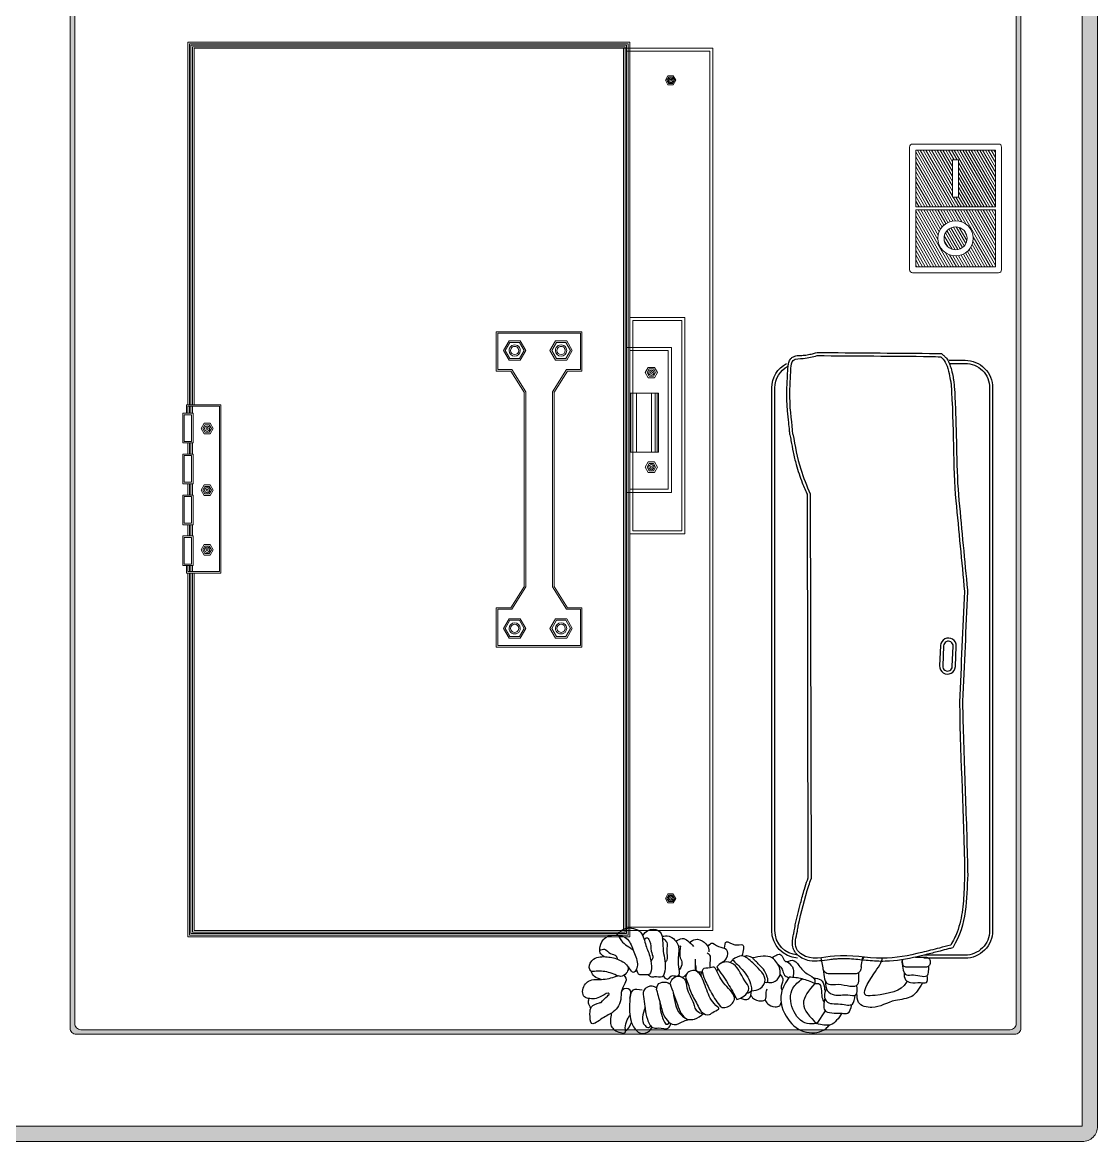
# Model space of a CAD drawing. Header units: millimetres. Extents: x 1729 to 7209, y 940 to 3564.
# Drawn here: x 4318.6 to 4669.2, y 2754.1 to 3119.1 of the extents above; entities that cross this region are included whole.
import ezdxf

# ---------------------------------------------------------------- set-up
doc = ezdxf.new("R2010")
doc.units = ezdxf.units.MM
doc.header["$XCLIPFRAME"] = 2
doc.layers.add('Linhas Externas', color=255, linetype='Continuous')
doc.layers.add('TEXTOS', color=7, linetype='Continuous')
picture_1 = doc.add_image_def('image1.jpg', size_in_pixel=(3840, 2160))

# ---------------------------------------------------------------- blocks, each defined once
blk = doc.blocks.new('telefone_interfone')
for p, q in [((3217.67, 2584.9), (3217.96, 2459.49)), ((3218.67, 2584.9), (3218.96, 2459.32)), ((3222.89, 2430.33), (3222.27, 2433.62)), ((3235.28, 2430.82), (3235.8, 2433.86))]:
    blk.add_line(p, q)
for points in [[(3264.04, 2628.47), (3269.17, 2628.47, -0.414214), (3278.17, 2619.47), (3278.17, 2442.47, -0.414214), (3269.17, 2433.47), (3255.77, 2433.47)], [(3214.54, 2433.49, -0.393874), (3206.17, 2442.47), (3206.17, 2619.47, -0.279459), (3211.01, 2627.45, -0.279459)], [(3214.61, 2434.49, -0.393874), (3207.17, 2442.47), (3207.17, 2619.47, -0.279459), (3211.47, 2626.56, -0.279459)], [(3264.04, 2627.47), (3269.17, 2627.47, -0.414214), (3277.17, 2619.47), (3277.17, 2442.47, -0.414214), (3269.17, 2434.47), (3255.77, 2434.47)], [(3253.06, 2433.84), (3256.35, 2433.84, -0.414214), (3257.83, 2432.36), (3257.83, 2432, -0.414214), (3256.35, 2430.53), (3250.17, 2430.53, -0.414214), (3248.7, 2432), (3248.7, 2432.36, -0.117715), (3248.86, 2433.03, -0.117715)], [(3235.28, 2430.82), (3235.28, 2430.33, -0.414214), (3233.28, 2428.33), (3224.89, 2428.33, -0.414214), (3222.89, 2430.33)]]:
    blk.add_lwpolyline(points, format="xyb")
for points in [[(3261.18, 2535.42), (3260.88, 2528.79, 1), (3266, 2528.56), (3266.3, 2535.19, 1)], [(3262.18, 2535.37), (3261.88, 2528.75, 1), (3265, 2528.61), (3265.3, 2535.23, 1)]]:
    blk.add_lwpolyline(points, format="xyb", close=True)
blk.add_lwpolyline([(3223.58, 2416.32), (3220.82, 2412.15)])
for points, knots in [([(3211.28, 2623), (3211.29, 2623.3), (3211.3, 2623.6), (3211.32, 2624.53), (3211.35, 2625.17), (3211.43, 2626.2), (3211.47, 2626.55), (3211.58, 2627.29), (3211.66, 2627.67), (3211.9, 2628.31), (3212.03, 2628.58), (3212.31, 2628.96), (3212.42, 2629.09), (3212.67, 2629.31), (3212.8, 2629.41), (3213.27, 2629.69), (3213.62, 2629.81), (3214.3, 2629.96), (3214.63, 2630), (3215.29, 2630.05), (3215.61, 2630.06), (3216.24, 2630.08), (3216.55, 2630.1), (3217.15, 2630.16), (3217.44, 2630.2), (3218.3, 2630.34), (3218.85, 2630.47), (3219.82, 2630.73), (3220.23, 2630.84), (3220.93, 2631)], [90.675449, 90.675449, 90.675449, 90.675449, 91.615097, 91.615097, 93.494393, 93.494393, 94.403592, 94.403592, 95.312792, 95.312792, 95.968409, 95.968409, 96.306973, 96.306973, 96.645537, 96.645537, 97.472442, 97.472442, 98.299348, 98.299348, 99.126253, 99.126253, 100.041158, 100.041158, 100.956063, 100.956063, 102.785873, 102.785873, 104.142442, 104.142442, 104.142442, 104.142442]), ([(3212.28, 2622.97), (3212.3, 2623.9), (3212.35, 2625.68), (3212.78, 2629.17), (3217.08, 2628.9), (3219.51, 2629.6), (3220.92, 2630)], [90.675449, 90.675449, 90.675449, 90.675449, 93.575854, 96.233465, 99.562209, 104.142442, 104.142442, 104.142442, 104.142442]), ([(3220.93, 2631), (3233.13, 2630.91), (3245.33, 2630.82), (3257.64, 2630.73), (3257.75, 2630.73), (3261.5, 2630.7)], [104.1424416, 104.1424416, 104.1424416, 104.1424416, 105.1324416, 105.1324416, 105.1415607, 105.1415607, 105.1415607, 105.1415607]), ([(3261.23, 2629.57), (3261.76, 2629.1), (3263.41, 2627.61), (3264.59, 2620.84), (3264.59, 2620.84), (3264.59, 2620.84)], [106.142442, 106.142442, 106.142442, 106.142442, 108.19856, 112.572666, 116.813721, 116.813721, 116.813721, 116.813721]), ([(3261.5, 2630.7), (3262.05, 2630.18), (3262.21, 2630.04), (3262.61, 2629.66), (3262.86, 2629.4), (3263.25, 2628.91), (3263.4, 2628.69), (3263.82, 2628), (3264.04, 2627.5), (3264.42, 2626.44), (3264.59, 2625.89), (3264.95, 2624.47), (3265.12, 2623.61), (3265.29, 2622.65), (3265.34, 2622.41), (3265.41, 2621.99), (3265.44, 2621.82), (3265.51, 2621.4), (3265.54, 2621.24), (3265.58, 2621.02), (3265.58, 2621.02), (3265.58, 2621.02)], [106.142442, 106.142442, 106.142442, 106.142442, 106.730833, 106.730833, 107.584718, 107.584718, 108.147421, 108.147421, 109.214807, 109.214807, 110.282193, 110.282193, 112.018343, 112.018343, 112.739128, 112.739128, 113.459914, 113.459914, 114.901486, 114.901486, 116.813721, 116.813721, 116.813721, 116.813721]), ([(3212.05, 2604.29), (3212.03, 2604.7), (3212, 2605.12), (3211.88, 2606.39), (3211.78, 2607.25), (3211.54, 2609.35), (3211.4, 2610.63), (3211.21, 2612.77), (3211.16, 2613.56), (3211.09, 2615.08), (3211.07, 2615.81), (3211.05, 2618.21), (3211.11, 2620), (3211.21, 2622.06), (3211.25, 2622.59), (3211.28, 2623.05)], [75.184518, 75.184518, 75.184518, 75.184518, 76.463828, 76.463828, 79.022448, 79.022448, 82.434653, 82.434653, 84.312575, 84.312575, 85.877822, 85.877822, 89.322434, 89.322434, 90.675449, 90.675449, 90.675449, 90.675449]), ([(3213.05, 2604.35), (3212.83, 2607.89), (3211.78, 2613.13), (3212.16, 2621.36), (3212.28, 2622.97)], [75.184518, 75.184518, 75.184518, 75.184518, 85.836897, 90.675449, 90.675449, 90.675449, 90.675449]), ([(3265.59, 2620.92), (3265.78, 2618.27), (3265.92, 2615.68), (3266.23, 2608.03), (3266.3, 2603.12), (3266.53, 2592.87), (3266.69, 2587.61), (3267.18, 2582.71)], [116.813721, 116.813721, 116.813721, 116.813721, 116.999973, 116.999973, 117.372478, 117.372478, 117.813721, 117.813721, 117.813721, 117.813721]), ([(3212.07, 2604.17), (3212.18, 2603.55), (3212.29, 2602.92), (3212.64, 2601.04), (3212.88, 2599.78), (3213.43, 2597.16), (3213.75, 2595.8), (3214.39, 2593.44), (3214.7, 2592.43), (3215.37, 2590.45), (3215.74, 2589.48), (3216.64, 2587.16), (3217.19, 2585.84), (3217.74, 2584.52)], [0, 0, 0, 0, 1.902203, 1.902203, 5.706609, 5.706609, 9.847579, 9.847579, 12.932106, 12.932106, 16.016633, 16.016633, 20.295714, 20.295714, 20.295714, 20.295714]), ([(3267.18, 2582.7), (3268.1, 2572.96), (3269.02, 2563.23), (3269.95, 2553.39), (3269.96, 2553.29), (3269.97, 2553.19)], [117.813721, 117.813721, 117.813721, 117.813721, 118.803721, 118.803721, 118.813721, 118.813721, 118.813721, 118.813721]), ([(3269.97, 2553.06), (3269.43, 2541.12), (3268.89, 2529.19), (3268.35, 2517.14), (3268.34, 2517.02), (3268.34, 2516.9)], [118.813721, 118.813721, 118.813721, 118.813721, 119.803721, 119.803721, 119.813721, 119.813721, 119.813721, 119.813721]), ([(3268.34, 2516.97), (3268.39, 2514.29), (3268.45, 2511.74), (3268.65, 2504.36), (3268.8, 2499.83), (3269.26, 2486.6), (3269.59, 2478.28), (3269.91, 2465.98), (3269.97, 2463.44), (3270.03, 2460.77)], [119.813721, 119.813721, 119.813721, 119.813721, 119.938799, 119.938799, 120.188955, 120.188955, 120.689266, 120.689266, 120.813721, 120.813721, 120.813721, 120.813721]), ([(3269.03, 2460.82), (3268.96, 2459.51), (3268.92, 2458.21), (3268.77, 2454.35), (3268.65, 2451.82), (3268, 2446.83), (3267.47, 2444.38), (3266.01, 2440.54), (3265.34, 2439.14), (3264.49, 2437.74)], [120.813721, 120.813721, 120.813721, 120.813721, 120.9721126, 120.9721126, 121.2888956, 121.2888956, 121.6056787, 121.6056787, 121.7899366, 121.7899366, 121.7899366, 121.7899366]), ([(3213.82, 2444.34), (3214.37, 2446.69), (3214.93, 2449.04), (3215.94, 2452.94), (3216.37, 2454.47), (3217.13, 2457), (3217.44, 2457.98), (3217.84, 2459.14), (3217.9, 2459.32), (3217.96, 2459.49)], [0, 0, 0, 0, 7.273829, 7.273829, 12.00819, 12.00819, 15.038195, 15.038195, 15.574619, 15.574619, 15.574619, 15.574619]), ([(3214.79, 2444.11), (3215.82, 2448.47), (3217.02, 2453.55), (3218.71, 2458.61), (3218.96, 2459.32)], [0, 0, 0, 0, 13.505376, 15.743922, 15.743922, 15.743922, 15.743922]), ([(3265.14, 2436.87), (3264.66, 2436.75), (3264.18, 2436.62), (3263.7, 2436.5), (3262.83, 2436.27), (3261.95, 2436.04), (3261.07, 2435.81), (3261.07, 2435.81), (3261.07, 2435.81), (3261.07, 2435.81), (3260.39, 2435.64), (3259.71, 2435.46), (3257.65, 2434.93), (3256.27, 2434.58), (3251.49, 2433.45), (3247.99, 2432.75), (3243.57, 2432.46), (3242.64, 2432.44), (3240.78, 2432.46), (3239.87, 2432.51), (3237.13, 2432.71), (3235.34, 2432.92), (3231.74, 2433.22), (3229.94, 2433.33), (3227.61, 2433.23), (3227.1, 2433.2), (3226.07, 2433.1), (3225.54, 2433.03), (3223.95, 2432.82), (3222.85, 2432.66), (3220.65, 2432.48), (3219.55, 2432.47), (3217.72, 2432.78), (3216.99, 2433), (3215.79, 2433.58), (3215.3, 2433.9), (3214.39, 2434.67), (3213.98, 2435.11), (3213.49, 2435.86), (3213.35, 2436.12), (3213.14, 2436.65), (3213.06, 2436.92), (3212.85, 2437.88), (3212.85, 2438.58), (3212.98, 2439.93), (3213.12, 2440.59), (3213.34, 2441.63), (3213.43, 2442.02), (3213.63, 2443.02), (3213.73, 2443.63), (3213.8, 2444.23)], [-3.210122, -3.210122, -3.210122, -3.210122, -1.723448, -1.723448, -1.723448, 0.998902, 0.998902, 0.998902, 1, 1, 1, 3.121787, 3.121787, 7.365362, 7.365362, 17.679483, 17.679483, 20.423358, 20.423358, 23.167233, 23.167233, 28.654983, 28.654983, 34.142733, 34.142733, 35.664524, 35.664524, 37.186316, 37.186316, 40.229898, 40.229898, 43.273481, 43.273481, 45.320467, 45.320467, 46.803219, 46.803219, 48.28597, 48.28597, 48.978287, 48.978287, 49.670604, 49.670604, 51.472317, 51.472317, 53.27403, 53.27403, 54.403004, 54.403004, 56.250869, 56.250869, 56.250869, 56.250869]), ([(3264.49, 2437.74), (3263.27, 2437.42), (3262.05, 2437.1), (3260.82, 2436.78), (3258.91, 2436.29), (3252.81, 2434.7), (3241.21, 2432.42), (3228.65, 2435.49), (3218, 2432.39), (3213.15, 2437.3), (3214.31, 2440.94), (3214.72, 2443.51), (3214.79, 2444.11)], [-2.805639, -2.805639, -2.805639, -2.805639, 1, 1, 1, 6.938787, 19.965389, 35.599937, 46.117715, 48.797034, 54.476782, 56.250869, 56.250869, 56.250869, 56.250869]), ([(3175.76, 2437.15), (3175.9, 2437.31), (3176.75, 2438.26), (3175.32, 2433.31), (3177.72, 2432.26), (3176.11, 2429.92), (3175.9, 2429.54)], [0, 0, 0, 0, 0.535185, 3.292557, 7.315554, 8.306087, 8.306087, 8.306087, 8.306087]), ([(3250.23, 2426.01), (3250.17, 2425.88), (3248.59, 2422.63), (3243.09, 2421.67), (3234.65, 2420.79), (3238.34, 2426.95), (3242.29, 2432.43), (3242.14, 2433.44)], [2.980267, 2.980267, 2.980267, 2.980267, 3.439643, 14.445948, 17.380638, 24.821099, 29.335611, 29.335611, 29.335611, 29.335611]), ([(3236.16, 2433.83), (3236.12, 2433.77), (3235.96, 2433.57), (3235.8, 2433.32), (3235.69, 2433.23)], [4.5327952, 4.5327952, 4.5327952, 4.5327952, 4.6921366, 5.1212299, 5.1212299, 5.1212299, 5.1212299]), ([(3153.12, 2421.67), (3153.11, 2421.72), (3153.02, 2422.55), (3149.53, 2420.21), (3147.45, 2420.04), (3144.08, 2420.97), (3144.52, 2424.38), (3147.09, 2426.86), (3151.44, 2426.2), (3154.53, 2427.24), (3156.12, 2427.77)], [33.62377, 33.62377, 33.62377, 33.62377, 33.795502, 36.312499, 40.737504, 42.03375, 45.865192, 47.762772, 52.562877, 57.601552, 57.601552, 57.601552, 57.601552]), ([(3222.95, 2429.84), (3223.1, 2427.53), (3223.55, 2424.19), (3228.89, 2425.6), (3234.4, 2422.97), (3234.58, 2427.06), (3234.57, 2428.3), (3234.57, 2428.8)], [0.74757, 0.74757, 0.74757, 0.74757, 6.126143, 9.268952, 15.608758, 17.940888, 19.475153, 19.475153, 19.475153, 19.475153]), ([(3159.9, 2420.48), (3160.21, 2421.57), (3160.79, 2423.64), (3156.78, 2423.67), (3157.35, 2419.5), (3155, 2415.7), (3151.23, 2414.39), (3147.01, 2410.73), (3146.82, 2415.16), (3147.04, 2418.07), (3149.08, 2418.61), (3150.33, 2419.02), (3150.5, 2419.08)], [0, 0, 0, 0, 2.715609, 5.10486, 7.592559, 13.017655, 17.109314, 20.921234, 24.137393, 26.432857, 29.359222, 29.841249, 29.841249, 29.841249, 29.841249]), ([(3255.32, 2425.43), (3254.04, 2423.39), (3252.28, 2420.22), (3244.74, 2419.97), (3240.42, 2416.54), (3233.98, 2418.17), (3233.94, 2420.96), (3233.93, 2422.07)], [4.52028, 4.52028, 4.52028, 4.52028, 8.9567, 13.59648, 21.466619, 26.110678, 29.175088, 29.175088, 29.175088, 29.175088]), ([(3163.85, 2423.01), (3162.7, 2423.23), (3160.08, 2423.73), (3159.73, 2418.1), (3159.67, 2414.92), (3160.29, 2412.98)], [0, 0, 0, 0, 2.979851, 6.787751, 13.106117, 13.106117, 13.106117, 13.106117]), ([(3153.84, 2415.52), (3153.58, 2413.99), (3153.08, 2411.15), (3155.81, 2409.26), (3158.88, 2408.87), (3157.88, 2411.32), (3159.59, 2414.67), (3159.87, 2414.92)], [0, 0, 0, 0, 4.219265, 7.824493, 9.435476, 11.011627, 14.40723, 14.40723, 14.40723, 14.40723]), ([(3160.47, 2412.47), (3160.59, 2412.15), (3161.21, 2410.74), (3162.94, 2408.36), (3166.14, 2409.24), (3166.88, 2410.54), (3167.13, 2410.97)], [13.657997, 13.657997, 13.657997, 13.657997, 14.683549, 18.253813, 21.209067, 22.691844, 22.691844, 22.691844, 22.691844])]:
    blk.add_open_spline(points, degree=3, knots=knots)
for points in [[(3220.92, 2630), (3233.24, 2629.91), (3245.56, 2629.82), (3257.89, 2629.72)], [(3257.89, 2629.72), (3259, 2629.67), (3260.12, 2629.62), (3261.23, 2629.57)], [(3264.59, 2620.84), (3265.62, 2606.73), (3265.07, 2593.83), (3266.19, 2582.61)], [(3266.19, 2582.61), (3267.12, 2572.77), (3268.05, 2562.94), (3268.98, 2553.1)], [(3268.98, 2553.1), (3268.43, 2541.05), (3267.88, 2529), (3267.34, 2516.95)], [(3267.34, 2516.95), (3267.78, 2495.5), (3268.59, 2482.19), (3269.03, 2460.75)], [(3270.03, 2460.77), (3269.61, 2452.65), (3270, 2444.69), (3265.14, 2436.87)], [(3175.94, 2428.81), (3175.95, 2428.81), (3175.95, 2428.81), (3175.96, 2428.81)]]:
    blk.add_open_spline(points, degree=3)
for points in [[(3213.05, 2604.35), (3215.59, 2592.96), (3218.67, 2584.9)], [(3155.46, 2441.01), (3158.56, 2443.19), (3163.34, 2441.93), (3165.12, 2437.62), (3166.55, 2433.49), (3165.78, 2428.06), (3164.43, 2428.06), (3163.12, 2428.06), (3162.05, 2429.87)], [(3164.07, 2440.86), (3165.77, 2442.56), (3169.17, 2442.56), (3170.7, 2436.64), (3171.38, 2430.09), (3170.38, 2427.37), (3167.92, 2427.37), (3166.75, 2427.37), (3165.99, 2428.12)], [(3151.46, 2433.97), (3150.23, 2435.2), (3150.23, 2437.27), (3151.66, 2439.95), (3154.25, 2440.94), (3158.66, 2440.06), (3160.99, 2436.14), (3162.34, 2431.65), (3161.99, 2429.76), (3161.08, 2428.84), (3159.82, 2430.1), (3159.23, 2430.69)], [(3156.15, 2440.97), (3157.53, 2438.66), (3159.53, 2437.16), (3160.97, 2436.2)], [(3164.6, 2439.44), (3165.33, 2440.17), (3166.31, 2439.19), (3166.82, 2435.76), (3167.35, 2433.61), (3166.75, 2432.53)], [(3170.37, 2440.63), (3172.66, 2440.63), (3175.61, 2437.68), (3175.61, 2432.12), (3175.28, 2427.55), (3173.2, 2427.55), (3172.2, 2426.55), (3170.88, 2427.87)], [(3170.47, 2440.1), (3171.9, 2438.68), (3171.9, 2435.99), (3171.9, 2432.8), (3171.35, 2431.92)], [(3174.89, 2439), (3176.95, 2439.88), (3180.59, 2437.3)], [(3179.37, 2438.64), (3181.25, 2439.62), (3185.68, 2436.13), (3185.68, 2435.58)], [(3185.33, 2437.26), (3186.43, 2438.36), (3188.81, 2437.25), (3191.25, 2436.42), (3191.25, 2433.33), (3189.53, 2431.79)], [(3190.71, 2436.74), (3191.38, 2438.82), (3194.06, 2437.85), (3196.63, 2437.85), (3196.4, 2434.22)], [(3150.06, 2436.09), (3151.6, 2436.4), (3153.61, 2435.02), (3155.4, 2434.21), (3155.77, 2433.19)], [(3186.13, 2430.38), (3186.13, 2432.6), (3186.13, 2434.16), (3185.14, 2435.15)], [(3199.87, 2433.55), (3197.39, 2433.95), (3197.38, 2433.94)], [(3204.71, 2425.66), (3206.62, 2425.66), (3208.74, 2427.77), (3207.83, 2431.98), (3206.27, 2433.55), (3199.87, 2433.55)], [(3206.2, 2433.59), (3209.1, 2434.6), (3210.65, 2432.42), (3212.84, 2432.81), (3215.02, 2431.08), (3217.69, 2428.41), (3220.17, 2426.45), (3220.18, 2425.18)], [(3147.24, 2429.21), (3146.66, 2430.44), (3148.07, 2433.14), (3152.48, 2433.9), (3156.55, 2432.87), (3159.35, 2430.06), (3158.72, 2428.59), (3156.86, 2427.56), (3156.12, 2427.77)], [(3181.31, 2429.37), (3181.31, 2431.33), (3181.31, 2433.11)], [(3181.31, 2431.24), (3182.01, 2429.02), (3182.85, 2429.02)], [(3194.79, 2420.05), (3197.04, 2421.07), (3198.65, 2423.62), (3197.4, 2426.12), (3192.83, 2431.98), (3189.88, 2431.98), (3188.22, 2430.61)], [(3192.62, 2432.06), (3193.4, 2432.9)], [(3199.5, 2422.79), (3202.41, 2423.62), (3203.98, 2426.48), (3202.28, 2429.61), (3199.98, 2431.92), (3196.32, 2434.22), (3193.32, 2432.97)], [(3193.32, 2432.97), (3196.55, 2429.75), (3199.46, 2424.29), (3199.46, 2422.72), (3198, 2421.99)], [(3200.56, 2432.86), (3199.87, 2433.55)], [(3203.87, 2425.65), (3204.7, 2425.65), (3204.7, 2427.33), (3201.74, 2431.67), (3200.56, 2432.86)], [(3208.02, 2431.69), (3209.8, 2429.29), (3210.8, 2427.54), (3211.61, 2427.03), (3211.43, 2426.99)], [(3211.18, 2432.39), (3213.17, 2429.93), (3213.17, 2427.78), (3213.12, 2427.19)], [(3248.7, 2432.36), (3250.04, 2428.05), (3252.35, 2428.05), (3257.03, 2428.05), (3257.31, 2429.74), (3257.31, 2430.88)], [(3147.24, 2429.21), (3151.75, 2429.21), (3156.12, 2427.77)], [(3150.55, 2426.57), (3148.34, 2427.49), (3147.24, 2429.21)], [(3157.18, 2422.72), (3158.37, 2425.32), (3158.37, 2427.56), (3158.07, 2427.97), (3158.27, 2427.94)], [(3172.99, 2425.11), (3173.8, 2426.79), (3176.26, 2427.54), (3177.67, 2426.67), (3178.46, 2423.84), (3180.62, 2418.78), (3182.36, 2415.86), (3183.53, 2415.69), (3183.53, 2415.84)], [(3175.78, 2427.91), (3176.93, 2427.3), (3178.29, 2428.15)], [(3178.03, 2427.28), (3178.52, 2428.54), (3181.69, 2429.23), (3182.81, 2428.11), (3185.2, 2422.39), (3188.53, 2417.55), (3188.9, 2417.18), (3187.4, 2416.09), (3185.82, 2415.09), (3183.41, 2415.79), (3182.12, 2417.84), (3179.87, 2422.15), (3178.29, 2426.69), (3178.03, 2427.28)], [(3182.85, 2429.02), (3183.48, 2429.08)], [(3183.51, 2428.9), (3183.13, 2428.56), (3183.33, 2427.22)], [(3187.9, 2429.89), (3190.98, 2424.8), (3193.95, 2420.03), (3192.95, 2418.4), (3189.67, 2417.6), (3189.12, 2418.14), (3186.18, 2422.68), (3184.04, 2427.2), (3183.63, 2429.83), (3186.06, 2430.37), (3187.64, 2430.37), (3187.9, 2429.89)], [(3188.22, 2430.61), (3191.79, 2425.26), (3194.79, 2420.05)], [(3188.68, 2429.94), (3188.33, 2429.59), (3188.25, 2429.17)], [(3211.79, 2427.3), (3209.3, 2422.22), (3211.45, 2413.54), (3217.49, 2409.33), (3223.86, 2410.6), (3224.93, 2411.68)], [(3208.84, 2428.14), (3209.8, 2426.32), (3209.18, 2423.74), (3209.53, 2423.04)], [(3220.18, 2425.18), (3216.08, 2426.72), (3211.79, 2427.3)], [(3249.28, 2428.78), (3249.75, 2426.47), (3251.38, 2425.51), (3254.64, 2425.51), (3256.56, 2425.51), (3256.8, 2427.79)], [(3168.69, 2423.67), (3167.14, 2424.39), (3164.45, 2422.97), (3164.45, 2420.22), (3165.6, 2413.56), (3167.68, 2410.72), (3169.25, 2410.72), (3172.45, 2410.72), (3173.28, 2412.15)], [(3168.6, 2423.15), (3169.34, 2425.18), (3171.72, 2425.62), (3172.99, 2425.11)], [(3172.99, 2425.11), (3175.39, 2418.35), (3178.62, 2413.61), (3180.96, 2413.61), (3183.93, 2415.43)], [(3178.39, 2426.44), (3178.23, 2425.16)], [(3220.82, 2412.15), (3217.72, 2412.15), (3213.04, 2416.83), (3213.04, 2423.68), (3216.08, 2426.72)], [(3220.18, 2425.18), (3216.47, 2418.7), (3220.82, 2412.15)], [(3219.78, 2427.09), (3222.12, 2426.37), (3223.3, 2424.06), (3223.72, 2422.88), (3223.82, 2422.86)], [(3220.18, 2425.18), (3221.38, 2425.18), (3222.52, 2420.76), (3223.19, 2419.02)], [(3223.68, 2425.95), (3224.32, 2422.83), (3226.52, 2421.52), (3230.95, 2421.52), (3233.56, 2421.52), (3233.88, 2424.62)], [(3147.18, 2417.29), (3146.39, 2418.84), (3146.65, 2420.32)], [(3150.5, 2419.08), (3152.55, 2421.13), (3153.12, 2421.67)], [(3168.6, 2423.15), (3169.94, 2418.08), (3172, 2413.24), (3174.31, 2411.8), (3177.5, 2412.95), (3179.19, 2413.48)], [(3173.98, 2422.32), (3174.78, 2418.4), (3176.15, 2415.4), (3178.04, 2413.89)], [(3193.89, 2421.03), (3194.19, 2420.72), (3194.37, 2420.82)], [(3196.01, 2420.49), (3197.28, 2420.01), (3198.67, 2420.29), (3199.5, 2422.79)], [(3199.34, 2421.44), (3199.92, 2420.56), (3202.82, 2419.59), (3204.05, 2419.95), (3204.3, 2422.04), (3204.66, 2423.52)], [(3223.43, 2420.46), (3223.43, 2416.51), (3229.07, 2415.51), (3230.85, 2415.51), (3232.24, 2418.37)], [(3223.98, 2423.45), (3223.32, 2421.11), (3223.89, 2419.54), (3228.56, 2418.51), (3232.45, 2418.51), (3233.31, 2421.41)], [(3164.83, 2417.35), (3164.83, 2411.49), (3166.09, 2410.86), (3166.69, 2411.37)], [(3169.69, 2419.04), (3170.37, 2414.49), (3172.17, 2411.97), (3172.73, 2412.53)], [(3203.96, 2419.87), (3204.74, 2418.65), (3207.29, 2417.64), (3208.74, 2417.99), (3209.21, 2419.01)], [(3158.48, 2409.84), (3159.74, 2411.1), (3160.29, 2412.98), (3160.28, 2412.97)], [(3229.02, 2415.51), (3225.28, 2411.77), (3220.82, 2412.15)]]:
    blk.add_spline(points, degree=3)

msp = doc.modelspace()

# ---------------------------------------------------------------- hatches: boundary and pattern name
at = {"layer": 'Linhas Externas', "lineweight": 15}
h = msp.add_hatch(color=256, dxfattribs=at)
h.dxf.hatch_style = 1
h.paths.add_polyline_path([(3564.17, 3564.081, 0.4142136), (3559.17, 3559.081), (3559.17, 2759.081, 0.4142136), (3564.17, 2754.081), (4664.17, 2754.081, 0.4142136), (4669.17, 2759.081), (4669.17, 3559.081, 0.4142136), (4664.17, 3564.081)])
h.paths.add_polyline_path([(4664.17, 3559.081), (4664.17, 2759.081), (3564.17, 2759.081), (3564.17, 3559.081)], flags=16)
h.paths.add_polyline_path([(4644.17, 3539.081), (4644.17, 3478.851), (4558.273, 3478.851), (4558.273, 3539.081)], flags=0)
h.paths.add_polyline_path([(4644.17, 3457.081), (4644.17, 3336.081, -0.4142136), (4642.17, 3334.081), (4190.17, 3334.081, -0.4142136), (4188.17, 3336.081), (4188.17, 3457.081, -0.4142136), (4190.17, 3459.081), (4235.17, 3459.081), (4235.17, 3457.581), (4190.17, 3457.581, 0.4142136), (4189.67, 3457.081), (4189.67, 3336.081, 0.4142136), (4190.17, 3335.581), (4642.17, 3335.581, 0.4142136), (4642.67, 3336.081), (4642.67, 3457.081, 0.4142136), (4642.17, 3457.581), (4597.17, 3457.581), (4597.17, 3459.081), (4642.17, 3459.081, -0.4142136)], flags=0)
h.paths.add_polyline_path([(4603.67, 3389.049, -1), (4528.67, 3389.049, -1)], flags=0)
h.paths.add_polyline_path([(4446.17, 3381.549, -1), (4386.17, 3381.549, -1)], flags=0)
h.paths.add_polyline_path([(4554.17, 3311.081), (4554.17, 3171.081, -0.4142136), (4552.17, 3169.081), (4426.17, 3169.081, -0.4142136), (4424.17, 3171.081), (4424.17, 3311.081, -0.4142136), (4426.17, 3313.081), (4448.17, 3313.081), (4448.17, 3311.581), (4426.17, 3311.581, 0.4142136), (4425.67, 3311.081), (4425.67, 3171.081, 0.4142136), (4426.17, 3170.581), (4552.17, 3170.581, 0.4142136), (4552.67, 3171.081), (4552.67, 3311.081, 0.4142136), (4552.17, 3311.581), (4530.17, 3311.581), (4530.17, 3313.081), (4552.17, 3313.081, -0.4142136)], flags=0)
h.paths.add_polyline_path([(4306.17, 3391.549, -1), (4226.17, 3391.549, -1)], flags=0)
h.paths.add_polyline_path([(4644.17, 3157.081), (4644.17, 2791.081, -0.4142136), (4642.17, 2789.081), (4336.17, 2789.081, -0.4142136), (4334.17, 2791.081), (4334.17, 3157.081, -0.4142136), (4336.17, 3159.081), (4388.17, 3159.081), (4388.17, 3157.581), (4337.67, 3157.581, 0.4142136), (4335.67, 3155.581), (4335.67, 2792.581, 0.4142136), (4337.67, 2790.581), (4640.67, 2790.581, 0.4142136), (4642.67, 2792.581), (4642.67, 3155.581, 0.4142136), (4640.67, 3157.581), (4590.17, 3157.581), (4590.17, 3159.081), (4642.17, 3159.081, -0.4142136)], flags=0)
h.paths.add_polyline_path([(4279.17, 3322.081), (4279.17, 3126.081, -0.4142136), (4277.17, 3124.081), (4011.17, 3124.081, -0.4142136), (4009.17, 3126.081), (4009.17, 3322.081, -0.4142136), (4011.17, 3324.081), (4059.431, 3324.081), (4059.431, 3322.581), (4011.17, 3322.581, 0.4142136), (4010.67, 3322.081), (4010.67, 3126.081, 0.4142136), (4011.17, 3125.581), (4277.17, 3125.581, 0.4142136), (4277.67, 3126.081), (4277.67, 3322.081, 0.4142136), (4277.17, 3322.581), (4228.909, 3322.581), (4228.909, 3324.081), (4277.17, 3324.081, -0.4142136)], flags=0)
h.paths.add_polyline_path([(4105.441, 3425.204), (4105.441, 3337.268, -0.4142136), (4103.441, 3335.268), (3596.17, 3335.268, -0.4142136), (3594.17, 3337.268), (3594.17, 3425.204, -0.4142136), (3596.17, 3427.204), (3778.805, 3427.204), (3778.805, 3425.704), (3596.17, 3425.704, 0.4142136), (3595.67, 3425.204), (3595.67, 3337.268, 0.4142136), (3596.17, 3336.768), (4103.441, 3336.768, 0.4142136), (4103.941, 3337.268), (4103.941, 3425.204, 0.4142136), (4103.441, 3425.704), (3920.805, 3425.704), (3920.805, 3427.204), (4103.441, 3427.204, -0.4142136)], flags=0)
h.paths.add_polyline_path([(4309.17, 3112.081), (4309.17, 2791.081, -0.4142136), (4307.17, 2789.081), (3981.17, 2789.081, -0.4142136), (3979.17, 2791.081), (3979.17, 3112.081, -0.4142136), (3981.17, 3114.081), (4063.17, 3114.081), (4063.17, 3112.581), (3981.17, 3112.581, 0.4142136), (3980.67, 3112.081), (3980.67, 2791.081, 0.4142136), (3981.17, 2790.581), (4307.17, 2790.581, 0.4142136), (4307.67, 2791.081), (4307.67, 3112.081, 0.4142136), (4307.17, 3112.581), (4225.17, 3112.581), (4225.17, 3114.081), (4307.17, 3114.081, -0.4142136)], flags=0)
h.paths.add_polyline_path([(4076.641, 3411.081), (4076.641, 3368.081, -0.4142136), (4073.141, 3364.581), (3627.141, 3364.581, -0.4142136), (3623.641, 3368.081), (3623.641, 3411.081, -0.4142136), (3627.141, 3414.581), (4073.141, 3414.581, -0.4142136)], flags=0)
h.paths.add_polyline_path([(4075.141, 3411.081), (4075.141, 3368.081, -0.4142136), (4073.141, 3366.081), (3627.141, 3366.081, -0.4142136), (3625.141, 3368.081), (3625.141, 3411.081, -0.4142136), (3627.141, 3413.081), (4073.141, 3413.081, -0.4142136)], flags=0)
h.paths.add_polyline_path([(3954.17, 3322.081), (3954.17, 2791.081, -0.4142136), (3952.17, 2789.081), (3596.17, 2789.081, -0.4142136), (3594.17, 2791.081), (3594.17, 3322.081, -0.4142136), (3596.17, 3324.081), (3673.17, 3324.081), (3673.17, 3322.581), (3596.17, 3322.581, 0.4142136), (3595.67, 3322.081), (3595.67, 2791.081, 0.4142136), (3596.17, 2790.581), (3952.17, 2790.581, 0.4142136), (3952.67, 2791.081), (3952.67, 3322.081, 0.4142136), (3952.17, 3322.581), (3875.17, 3322.581), (3875.17, 3324.081), (3952.17, 3324.081, -0.4142136)], flags=0)
h.paths.add_polyline_path([(3654.895, 3539.081), (3654.895, 3453.184), (3594.17, 3453.184), (3594.17, 3539.081)], flags=0)
h.paths.add_polyline_path([(4222.542, 3431.186), (4609.444, 3431.186), (4609.444, 3460.879), (4222.542, 3460.879)], flags=8)
h.paths.add_polyline_path([(4383.424, 3133.726), (4593.913, 3133.726), (4593.913, 3161.059), (4383.424, 3161.059)], flags=8)
h.paths.add_polyline_path([(4061.998, 3088.328), (4226.82, 3088.328), (4226.82, 3118.021), (4061.998, 3118.021)], flags=8)
h.paths.add_polyline_path([(3667.127, 3294.768), (3884.015, 3294.768), (3884.015, 3324.461), (3667.127, 3324.461)], flags=8)
h.paths.add_polyline_path([(4054.972, 3295.394), (4234.652, 3295.394), (4234.652, 3325.087), (4054.972, 3325.087)], flags=8)
h.paths.add_polyline_path([(4439.008, 3286.244), (4536.184, 3286.244), (4536.184, 3315.937), (4439.008, 3315.937)], flags=8)
h.paths.add_polyline_path([(3785.101, 3411.215), (3914.405, 3411.215), (3914.405, 3440.908), (3785.101, 3440.908)], flags=8)
h.paths.add_polyline_path([(3751.719, 3472.735), (4440.966, 3472.735), (4440.966, 3534.712), (3751.719, 3534.712)], flags=8)
h = msp.add_hatch(color=256, dxfattribs=at)
h.dxf.hatch_style = 1
h.paths.add_polyline_path([(4597.17, 3459.081), (4597.17, 3457.581), (4642.17, 3457.581, -0.4142136), (4642.67, 3457.081), (4642.67, 3336.081, -0.4142136), (4642.17, 3335.581), (4190.17, 3335.581, -0.4142136), (4189.67, 3336.081), (4189.67, 3457.081, -0.4142136), (4190.17, 3457.581), (4235.17, 3457.581), (4235.17, 3459.081), (4190.17, 3459.081, 0.4142136), (4188.17, 3457.081), (4188.17, 3336.081, 0.4142136), (4190.17, 3334.081), (4642.17, 3334.081, 0.4142136), (4644.17, 3336.081), (4644.17, 3457.081, 0.4142136), (4642.17, 3459.081)])
h.paths.add_polyline_path([(4337.67, 3157.581), (4388.17, 3157.581), (4388.17, 3159.081), (4336.17, 3159.081, 0.4142136), (4334.17, 3157.081), (4334.17, 2791.081, 0.4142136), (4336.17, 2789.081), (4642.17, 2789.081, 0.4142136), (4644.17, 2791.081), (4644.17, 3157.081, 0.4142136), (4642.17, 3159.081), (4590.17, 3159.081), (4590.17, 3157.581), (4640.67, 3157.581, -0.4142136), (4642.67, 3155.581), (4642.67, 2792.581, -0.4142136), (4640.67, 2790.581), (4337.67, 2790.581, -0.4142136), (4335.67, 2792.581), (4335.67, 3155.581, -0.4142136)])
h.paths.add_polyline_path([(4307.17, 3112.581, -0.4142136), (4307.67, 3112.081), (4307.67, 2791.081, -0.4142136), (4307.17, 2790.581), (3981.17, 2790.581, -0.4142136), (3980.67, 2791.081), (3980.67, 3112.081, -0.4142136), (3981.17, 3112.581), (4063.17, 3112.581), (4063.17, 3114.081), (3981.17, 3114.081, 0.4142136), (3979.17, 3112.081), (3979.17, 2791.081, 0.4142136), (3981.17, 2789.081), (4307.17, 2789.081, 0.4142136), (4309.17, 2791.081), (4309.17, 3112.081, 0.4142136), (4307.17, 3114.081), (4225.17, 3114.081), (4225.17, 3112.581)])
h.paths.add_polyline_path([(3954.17, 3322.081, 0.4142136), (3952.17, 3324.081), (3875.17, 3324.081), (3875.17, 3322.581), (3952.17, 3322.581, -0.4142136), (3952.67, 3322.081), (3952.67, 2791.081, -0.4142136), (3952.17, 2790.581), (3596.17, 2790.581, -0.4142136), (3595.67, 2791.081), (3595.67, 3322.081, -0.4142136), (3596.17, 3322.581), (3673.17, 3322.581), (3673.17, 3324.081), (3596.17, 3324.081, 0.4142136), (3594.17, 3322.081), (3594.17, 2791.081, 0.4142136), (3596.17, 2789.081), (3952.17, 2789.081, 0.4142136), (3954.17, 2791.081)])
h.paths.add_polyline_path([(4103.441, 3425.704, -0.4142136), (4103.941, 3425.204), (4103.941, 3337.268, -0.4142136), (4103.441, 3336.768), (3596.17, 3336.768, -0.4142136), (3595.67, 3337.268), (3595.67, 3425.204, -0.4142136), (3596.17, 3425.704), (3778.805, 3425.704), (3778.805, 3427.204), (3596.17, 3427.204, 0.4142136), (3594.17, 3425.204), (3594.17, 3337.268, 0.4142136), (3596.17, 3335.268), (4103.441, 3335.268, 0.4142136), (4105.441, 3337.268), (4105.441, 3425.204, 0.4142136), (4103.441, 3427.204), (3920.805, 3427.204), (3920.805, 3425.704)])
h.paths.add_polyline_path([(3627.141, 3414.581, 0.4142136), (3623.641, 3411.081), (3623.641, 3368.081, 0.4142136), (3627.141, 3364.581), (4073.141, 3364.581, 0.4142136), (4076.641, 3368.081), (4076.641, 3411.081, 0.4142136), (4073.141, 3414.581)], flags=17)
h.paths.add_polyline_path([(3627.141, 3413.081, 0.4142136), (3625.141, 3411.081), (3625.141, 3368.081, 0.4142136), (3627.141, 3366.081), (4073.141, 3366.081, 0.4142136), (4075.141, 3368.081), (4075.141, 3411.081, 0.4142136), (4073.141, 3413.081)], flags=16)

# ---------------------------------------------------------------- linework, layer by layer
at = {"lineweight": 0}
for p, q in [((4607.858, 3038.41), (4607.858, 3078.41)), ((4608.858, 3079.41), (4636.858, 3079.41)), ((4609.858, 3058.91), (4609.858, 3077.41)), ((4609.858, 3077.41), (4635.858, 3077.41)), ((4635.858, 3077.41), (4635.858, 3058.91)), ((4637.858, 3078.41), (4637.858, 3038.41)), ((4621.858, 3062.108), (4621.858, 3074.211)), ((4621.858, 3074.211), (4623.858, 3074.211)), ((4623.858, 3074.211), (4623.858, 3062.108)), ((4635.858, 3058.91), (4609.858, 3058.91)), ((4623.858, 3062.108), (4621.858, 3062.108)), ((4635.858, 3057.91), (4609.858, 3057.91)), ((4609.858, 3057.91), (4609.858, 3039.41)), ((4635.858, 3039.41), (4635.858, 3057.91)), ((4636.858, 3037.41), (4608.858, 3037.41)), ((4609.858, 3039.41), (4635.858, 3039.41))]:
    msp.add_line(p, q, dxfattribs=at)
at = {"color": 114, "linetype": 'Continuous', "lineweight": 0}
for p, q in [((4621.127, 3058.91), (4610.446, 3077.41)), ((4622.05, 3058.91), (4611.369, 3077.41)), ((4622.974, 3058.91), (4612.293, 3077.41)), ((4621.858, 3062.443), (4613.217, 3077.41)), ((4621.858, 3064.043), (4614.141, 3077.41)), ((4621.858, 3065.643), (4615.065, 3077.41)), ((4621.858, 3067.243), (4615.988, 3077.41)), ((4621.858, 3068.843), (4616.912, 3077.41)), ((4621.858, 3070.443), (4617.836, 3077.41)), ((4621.858, 3072.043), (4618.76, 3077.41)), ((4621.858, 3073.643), (4619.683, 3077.41)), ((4622.454, 3074.211), (4620.607, 3077.41)), ((4623.378, 3074.211), (4621.531, 3077.41)), ((4633.136, 3058.91), (4622.455, 3077.41)), ((4634.059, 3058.91), (4623.378, 3077.41)), ((4634.983, 3058.91), (4624.302, 3077.41)), ((4635.858, 3058.995), (4625.226, 3077.41)), ((4635.858, 3060.595), (4626.15, 3077.41)), ((4635.858, 3062.195), (4627.073, 3077.41)), ((4635.858, 3063.795), (4627.997, 3077.41)), ((4635.858, 3065.395), (4628.921, 3077.41)), ((4635.858, 3066.995), (4629.845, 3077.41)), ((4635.858, 3068.595), (4630.768, 3077.41)), ((4635.858, 3070.195), (4631.692, 3077.41)), ((4635.858, 3071.795), (4632.616, 3077.41)), ((4635.858, 3073.395), (4633.54, 3077.41)), ((4635.858, 3074.995), (4634.463, 3077.41)), ((4635.858, 3076.595), (4635.387, 3077.41)), ((4620.203, 3058.91), (4609.858, 3076.828)), ((4619.279, 3058.91), (4609.858, 3075.228)), ((4618.355, 3058.91), (4609.858, 3073.628)), ((4632.212, 3058.91), (4623.858, 3073.379)), ((4617.432, 3058.91), (4609.858, 3072.028)), ((4616.508, 3058.91), (4609.858, 3070.428)), ((4631.288, 3058.91), (4623.858, 3071.779)), ((4630.364, 3058.91), (4623.858, 3070.179)), ((4615.584, 3058.91), (4609.858, 3068.828)), ((4614.66, 3058.91), (4609.858, 3067.228)), ((4629.441, 3058.91), (4623.858, 3068.579)), ((4628.517, 3058.91), (4623.858, 3066.979)), ((4613.737, 3058.91), (4609.858, 3065.628)), ((4612.813, 3058.91), (4609.858, 3064.028)), ((4611.889, 3058.91), (4609.858, 3062.428)), ((4627.593, 3058.91), (4623.858, 3065.379)), ((4626.669, 3058.91), (4623.858, 3063.779)), ((4610.965, 3058.91), (4609.858, 3060.828)), ((4610.042, 3058.91), (4609.858, 3059.228)), ((4623.898, 3058.91), (4622.051, 3062.108)), ((4624.822, 3058.91), (4622.975, 3062.108)), ((4625.745, 3058.91), (4623.858, 3062.179))]:
    msp.add_line(p, q, dxfattribs=at)
at = {"color": 242, "linetype": 'Continuous', "lineweight": 0}
for p, q in [((4620.376, 3039.41), (4609.858, 3057.628)), ((4619.452, 3039.41), (4609.858, 3056.028)), ((4621.3, 3039.41), (4610.619, 3057.91)), ((4617.123, 3048.245), (4611.543, 3057.91)), ((4617.203, 3049.705), (4612.466, 3057.91)), ((4617.51, 3050.773), (4613.39, 3057.91)), ((4617.937, 3051.634), (4614.314, 3057.91)), ((4618.448, 3052.349), (4615.238, 3057.91)), ((4619.026, 3052.947), (4616.161, 3057.91)), ((4619.665, 3053.442), (4617.085, 3057.91)), ((4620.359, 3053.838), (4618.009, 3057.91)), ((4621.11, 3054.138), (4618.933, 3057.91)), ((4621.922, 3054.333), (4619.857, 3057.91)), ((4622.801, 3054.409), (4620.78, 3057.91)), ((4623.766, 3054.337), (4621.704, 3057.91)), ((4624.855, 3054.051), (4622.628, 3057.91)), ((4626.184, 3053.35), (4623.552, 3057.91)), ((4635.156, 3039.41), (4624.475, 3057.91)), ((4635.858, 3039.795), (4625.399, 3057.91)), ((4635.858, 3041.395), (4626.323, 3057.91)), ((4635.858, 3042.995), (4627.247, 3057.91)), ((4635.858, 3044.595), (4628.17, 3057.91)), ((4635.858, 3046.195), (4629.094, 3057.91)), ((4635.858, 3047.795), (4630.018, 3057.91)), ((4635.858, 3049.395), (4630.942, 3057.91)), ((4635.858, 3050.995), (4631.865, 3057.91)), ((4635.858, 3052.595), (4632.789, 3057.91)), ((4635.858, 3054.195), (4633.713, 3057.91)), ((4635.858, 3055.795), (4634.637, 3057.91)), ((4635.858, 3057.395), (4635.56, 3057.91)), ((4618.529, 3039.41), (4609.858, 3054.428)), ((4617.605, 3039.41), (4609.858, 3052.828)), ((4624.399, 3045.241), (4620.668, 3051.704)), ((4625.089, 3045.646), (4621.364, 3052.099)), ((4625.691, 3046.203), (4622.147, 3052.342)), ((4626.19, 3046.94), (4623.034, 3052.405)), ((4626.538, 3047.938), (4624.072, 3052.207)), ((4616.681, 3039.41), (4609.858, 3051.228)), ((4615.757, 3039.41), (4609.858, 3049.628)), ((4614.834, 3039.41), (4609.858, 3048.028)), ((4621.717, 3045.087), (4619.194, 3049.458)), ((4620.33, 3045.889), (4619.195, 3047.856)), ((4622.742, 3044.911), (4619.554, 3050.434)), ((4623.622, 3044.988), (4620.06, 3051.157)), ((4626.476, 3049.644), (4625.52, 3051.301)), ((4634.233, 3039.41), (4628.583, 3049.195)), ((4613.91, 3039.41), (4609.858, 3046.428)), ((4612.986, 3039.41), (4609.858, 3044.828)), ((4629.614, 3039.41), (4626.728, 3044.407)), ((4630.537, 3039.41), (4627.303, 3045.012)), ((4631.461, 3039.41), (4627.809, 3045.736)), ((4632.385, 3039.41), (4628.229, 3046.608)), ((4633.309, 3039.41), (4628.526, 3047.694)), ((4612.062, 3039.41), (4609.858, 3043.228)), ((4611.139, 3039.41), (4609.858, 3041.628)), ((4622.224, 3039.41), (4619.631, 3043.9)), ((4623.147, 3039.41), (4620.936, 3043.24)), ((4624.071, 3039.41), (4622.015, 3042.972)), ((4624.995, 3039.41), (4622.974, 3042.911)), ((4625.919, 3039.41), (4623.848, 3042.996)), ((4626.842, 3039.41), (4624.655, 3043.198)), ((4627.766, 3039.41), (4625.403, 3043.503)), ((4628.69, 3039.41), (4626.094, 3043.907)), ((4610.215, 3039.41), (4609.858, 3040.028))]:
    msp.add_line(p, q, dxfattribs=at)
at = {"lineweight": 0}
for radius in [5.75, 3.75]:
    msp.add_circle((4622.858, 3048.66), radius, dxfattribs=at)
for centre, start, end in [((4608.858, 3078.41), 90, 180), ((4636.858, 3078.41), 0, 90), ((4608.858, 3038.41), 180, 270), ((4636.858, 3038.41), 270, 0)]:
    msp.add_arc(centre, 1, start, end, dxfattribs=at)
at = {"layer": 'Linhas Externas', "lineweight": 15}
for p, q in [((4477.875, 3005.364), (4482.305, 2998.301)), ((4478.152, 3005.864), (4482.728, 2998.566)), ((4496.034, 3005.864), (4491.458, 2998.566)), ((4496.311, 3005.364), (4491.882, 2998.301)), ((4482.228, 2998.566), (4482.228, 2934.98)), ((4482.728, 2998.566), (4482.728, 2934.98)), ((4491.458, 2998.566), (4491.458, 2934.98)), ((4491.958, 2998.566), (4491.958, 2935.124)), ((4517.017, 2978.952), (4517.017, 2998.207)), ((4517.659, 2998.207), (4517.659, 2978.952)), ((4518.842, 2998.207), (4518.842, 2978.952)), ((4523.763, 2998.207), (4523.763, 2978.952)), ((4524.945, 2998.207), (4524.945, 2978.952)), ((4525.587, 2978.952), (4525.587, 2998.207)), ((4477.875, 2928.183), (4482.305, 2935.246)), ((4478.152, 2927.683), (4482.728, 2934.98)), ((4496.034, 2927.683), (4491.458, 2934.98)), ((4496.311, 2928.183), (4491.958, 2935.124))]:
    msp.add_line(p, q, dxfattribs=at)
for points in [[(4590.17, 3159.081), (4642.17, 3159.081, -0.4142136), (4644.17, 3157.081), (4644.17, 2791.081, -0.4142136), (4642.17, 2789.081), (4336.17, 2789.081, -0.4142136), (4334.17, 2791.081), (4334.17, 3157.081, -0.4142136), (4336.17, 3159.081), (4388.17, 3159.081), (4388.17, 3157.581), (4337.67, 3157.581, 0.4142136), (4335.67, 3155.581), (4335.67, 2792.581, 0.4142136), (4337.67, 2790.581), (4640.67, 2790.581, 0.4142136), (4642.67, 2792.581), (4642.67, 3155.581, 0.4142136), (4640.67, 3157.581), (4590.17, 3157.581)], [(4529.232, 3100.201, 0.9999998), (4530.691, 3100.201, 1.0000002)], [(4529.667, 3100.201, 1), (4530.256, 3100.201, 1.0000005)], [(4477.276, 3012.083, 0.9999998), (4480.955, 3012.083, 1.0000002)], [(4477.776, 3012.083, 1), (4480.455, 3012.083, 1.0000004)], [(4492.414, 3012.083, 0.9999998), (4496.093, 3012.083, 1.0000002)], [(4492.914, 3012.083, 1), (4495.593, 3012.083, 1.0000004)], [(4522.837, 3004.874, 0.9999998), (4524.516, 3004.874, 1.0000002)], [(4523.337, 3004.874, 1), (4524.016, 3004.874, 1.0000005)], [(4377.995, 2986.614, 0.9999998), (4379.674, 2986.614, 1.0000002)], [(4378.495, 2986.614, 1), (4379.174, 2986.614, 1.0000005)], [(4522.837, 2974.027, -0.9999998), (4524.516, 2974.027, -1.0000002)], [(4523.337, 2974.027, -1), (4524.016, 2974.027, -1.0000005)], [(4377.995, 2966.53, 0.9999998), (4379.674, 2966.53, 1.0000002)], [(4378.495, 2966.53, 1), (4379.174, 2966.53, 1.0000005)], [(4377.995, 2947.067, 0.9999998), (4379.674, 2947.067, 1.0000002)], [(4378.495, 2947.067, 1), (4379.174, 2947.067, 1.0000005)], [(4477.276, 2921.463, -0.9999998), (4480.955, 2921.463, -1.0000002)], [(4477.776, 2921.463, -1), (4480.455, 2921.463, -1.0000004)], [(4492.414, 2921.463, -0.9999998), (4496.093, 2921.463, -1.0000002)], [(4492.914, 2921.463, -1), (4495.593, 2921.463, -1.0000004)], [(4529.232, 2833.401, -0.9999998), (4530.691, 2833.401, -1.0000002)], [(4529.667, 2833.401, -1), (4530.256, 2833.401, -1.0000005)]]:
    msp.add_lwpolyline(points, format="xyb", close=True, dxfattribs=at)
for points in [[(4372.575, 2994.378), (4372.575, 3112.64), (4516.621, 3112.64), (4516.621, 2820.907), (4372.575, 2820.907), (4372.575, 2939.491)], [(4373.075, 2994.378), (4373.075, 3112.14), (4516.121, 3112.14), (4516.121, 2821.407), (4373.075, 2821.407), (4373.075, 2939.491)], [(4373.575, 2994.378), (4373.575, 3111.64), (4515.621, 3111.64), (4515.621, 2821.907), (4373.575, 2821.907), (4373.575, 2939.491)], [(4374.075, 2994.378), (4374.075, 3111.14), (4515.121, 3111.14), (4515.121, 2822.407), (4374.075, 2822.407), (4374.075, 2939.491)], [(4374.575, 2994.378), (4374.575, 3110.64), (4514.621, 3110.64), (4514.621, 2822.907), (4374.575, 2822.907), (4374.575, 2939.491)], [(4477.875, 3005.364), (4473.134, 3005.364), (4473.134, 3018.187), (4501.052, 3018.187), (4501.052, 3005.364), (4496.311, 3005.364)], [(4478.152, 3005.864), (4473.634, 3005.864), (4473.634, 3017.687), (4500.552, 3017.687), (4500.552, 3005.864), (4496.034, 3005.864)], [(4372.075, 2991.632), (4372.075, 2994.378), (4383.355, 2994.378), (4383.355, 2939.491), (4372.075, 2939.491), (4372.075, 2941.915)], [(4372.575, 2991.632), (4372.575, 2993.878), (4382.855, 2993.878), (4382.855, 2939.991), (4372.575, 2939.991), (4372.575, 2941.915)], [(4372.575, 2991.632), (4372.575, 2993.878)], [(4373.075, 2991.632), (4373.075, 2993.878)], [(4373.575, 2991.632), (4373.575, 2993.878)], [(4374.075, 2991.632), (4374.075, 2993.878)], [(4372.575, 2978.29), (4372.575, 2981.941)], [(4372.575, 2978.29), (4372.575, 2981.941)], [(4373.075, 2978.29), (4373.075, 2981.941)], [(4373.575, 2978.29), (4373.575, 2981.941)], [(4374.075, 2978.29), (4374.075, 2981.941)], [(4372.575, 2964.948), (4372.575, 2968.599)], [(4372.575, 2964.948), (4372.575, 2968.599)], [(4373.075, 2964.948), (4373.075, 2968.599)], [(4373.575, 2964.948), (4373.575, 2968.599)], [(4374.075, 2964.948), (4374.075, 2968.599)], [(4372.575, 2951.606), (4372.575, 2955.257)], [(4372.575, 2951.606), (4372.575, 2955.257)], [(4373.075, 2951.606), (4373.075, 2955.257)], [(4373.575, 2951.606), (4373.575, 2955.257)], [(4374.075, 2951.606), (4374.075, 2955.257)], [(4372.575, 2939.991), (4372.575, 2941.915)], [(4373.075, 2939.991), (4373.075, 2941.915)], [(4373.575, 2939.991), (4373.575, 2941.915)], [(4374.075, 2939.991), (4374.075, 2941.915)], [(4477.875, 2928.183), (4473.134, 2928.183), (4473.134, 2915.36), (4501.052, 2915.36), (4501.052, 2928.183), (4496.311, 2928.183)], [(4478.152, 2927.683), (4473.634, 2927.683), (4473.634, 2915.86), (4500.552, 2915.86), (4500.552, 2927.683), (4496.034, 2927.683)]]:
    msp.add_lwpolyline(points, dxfattribs=at)
for points in [[(4514.621, 3110.64), (4543.764, 3110.64), (4543.764, 2822.962), (4514.621, 2822.962)], [(4515.621, 3109.64), (4542.764, 3109.64), (4542.764, 2823.962), (4515.621, 2823.962)], [(4530.82, 3098.713), (4529.103, 3098.713), (4528.244, 3100.201), (4529.103, 3101.689), (4530.82, 3101.689), (4531.679, 3100.201)], [(4530.569, 3099.148), (4530.569, 3099.148), (4529.354, 3099.148), (4529.354, 3099.148), (4528.746, 3100.201), (4528.746, 3100.201), (4529.354, 3101.254), (4529.354, 3101.254), (4530.569, 3101.254), (4530.569, 3101.254), (4531.177, 3100.201), (4531.177, 3100.201)], [(4516.621, 3022.823), (4534.604, 3022.823), (4534.604, 2952.295), (4516.621, 2952.295)], [(4517.621, 3021.823), (4533.604, 3021.823), (4533.604, 2953.295), (4517.621, 2953.295)], [(4480.937, 3008.928), (4477.294, 3008.928), (4475.472, 3012.083), (4477.294, 3015.238), (4480.937, 3015.238), (4482.758, 3012.083)], [(4496.075, 3008.928), (4492.432, 3008.928), (4490.61, 3012.083), (4492.432, 3015.238), (4496.075, 3015.238), (4497.896, 3012.083)], [(4480.648, 3009.428), (4480.648, 3009.428), (4477.582, 3009.428), (4477.582, 3009.428), (4476.05, 3012.083), (4476.05, 3012.083), (4477.582, 3014.738), (4477.582, 3014.738), (4480.648, 3014.738), (4480.648, 3014.738), (4482.181, 3012.083), (4482.181, 3012.083)], [(4495.786, 3009.428), (4495.786, 3009.428), (4492.721, 3009.428), (4492.721, 3009.428), (4491.188, 3012.083), (4491.188, 3012.083), (4492.721, 3014.738), (4492.721, 3014.738), (4495.786, 3014.738), (4495.786, 3014.738), (4497.319, 3012.083), (4497.319, 3012.083)], [(4515.621, 3013.101), (4530.193, 3013.101), (4530.193, 2965.801), (4515.621, 2965.801)], [(4516.621, 3012.101), (4529.193, 3012.101), (4529.193, 2966.801), (4516.621, 2966.801)], [(4524.665, 3003.163), (4522.689, 3003.163), (4521.701, 3004.874), (4522.689, 3006.586), (4524.665, 3006.586), (4525.653, 3004.874)], [(4524.376, 3003.663), (4524.376, 3003.663), (4522.977, 3003.663), (4522.977, 3003.663), (4522.278, 3004.874), (4522.278, 3004.874), (4522.977, 3006.086), (4522.977, 3006.086), (4524.376, 3006.086), (4524.376, 3006.086), (4525.075, 3004.874), (4525.075, 3004.874)], [(4516.621, 2998.207), (4525.983, 2998.207), (4525.983, 2978.952), (4516.621, 2978.952)], [(4370.903, 2991.632), (4374.246, 2991.632), (4374.246, 2981.941), (4370.903, 2981.941)], [(4371.403, 2991.132), (4373.746, 2991.132), (4373.746, 2982.441), (4371.403, 2982.441)], [(4379.823, 2984.903), (4377.847, 2984.903), (4376.859, 2986.614), (4377.847, 2988.326), (4379.823, 2988.326), (4380.811, 2986.614)], [(4379.534, 2985.403), (4379.534, 2985.403), (4378.135, 2985.403), (4378.135, 2985.403), (4377.436, 2986.614), (4377.436, 2986.614), (4378.135, 2987.826), (4378.135, 2987.826), (4379.534, 2987.826), (4379.534, 2987.826), (4380.233, 2986.614), (4380.233, 2986.614)], [(4370.903, 2978.29), (4374.246, 2978.29), (4374.246, 2968.599), (4370.903, 2968.599)], [(4371.403, 2977.79), (4373.746, 2977.79), (4373.746, 2969.099), (4371.403, 2969.099)], [(4524.665, 2975.739), (4522.689, 2975.739), (4521.701, 2974.027), (4522.689, 2972.316), (4524.665, 2972.316), (4525.653, 2974.027)], [(4524.376, 2975.239), (4524.376, 2975.239), (4522.977, 2975.239), (4522.977, 2975.239), (4522.278, 2974.027), (4522.278, 2974.027), (4522.977, 2972.816), (4522.977, 2972.816), (4524.376, 2972.816), (4524.376, 2972.816), (4525.075, 2974.027), (4525.075, 2974.027)], [(4379.823, 2964.819), (4377.847, 2964.819), (4376.859, 2966.53), (4377.847, 2968.241), (4379.823, 2968.241), (4380.811, 2966.53)], [(4379.534, 2965.319), (4379.534, 2965.319), (4378.135, 2965.319), (4378.135, 2965.319), (4377.436, 2966.53), (4377.436, 2966.53), (4378.135, 2967.741), (4378.135, 2967.741), (4379.534, 2967.741), (4379.534, 2967.741), (4380.233, 2966.53), (4380.233, 2966.53)], [(4370.903, 2964.948), (4374.246, 2964.948), (4374.246, 2955.257), (4370.903, 2955.257)], [(4371.403, 2964.448), (4373.746, 2964.448), (4373.746, 2955.757), (4371.403, 2955.757)], [(4370.903, 2951.606), (4374.246, 2951.606), (4374.246, 2941.915), (4370.903, 2941.915)], [(4371.403, 2951.106), (4373.746, 2951.106), (4373.746, 2942.415), (4371.403, 2942.415)], [(4379.823, 2945.356), (4377.847, 2945.356), (4376.859, 2947.067), (4377.847, 2948.778), (4379.823, 2948.778), (4380.811, 2947.067)], [(4379.534, 2945.856), (4379.534, 2945.856), (4378.135, 2945.856), (4378.135, 2945.856), (4377.436, 2947.067), (4377.436, 2947.067), (4378.135, 2948.278), (4378.135, 2948.278), (4379.534, 2948.278), (4379.534, 2948.278), (4380.233, 2947.067), (4380.233, 2947.067)], [(4480.937, 2924.618), (4477.294, 2924.618), (4475.472, 2921.463), (4477.294, 2918.308), (4480.937, 2918.308), (4482.758, 2921.463)], [(4480.648, 2924.118), (4480.648, 2924.118), (4477.582, 2924.118), (4477.582, 2924.118), (4476.05, 2921.463), (4476.05, 2921.463), (4477.582, 2918.808), (4477.582, 2918.808), (4480.648, 2918.808), (4480.648, 2918.808), (4482.181, 2921.463), (4482.181, 2921.463)], [(4496.075, 2924.618), (4492.432, 2924.618), (4490.61, 2921.463), (4492.432, 2918.308), (4496.075, 2918.308), (4497.896, 2921.463)], [(4495.786, 2924.118), (4495.786, 2924.118), (4492.721, 2924.118), (4492.721, 2924.118), (4491.188, 2921.463), (4491.188, 2921.463), (4492.721, 2918.808), (4492.721, 2918.808), (4495.786, 2918.808), (4495.786, 2918.808), (4497.319, 2921.463), (4497.319, 2921.463)], [(4530.82, 2834.889), (4529.103, 2834.889), (4528.244, 2833.401), (4529.103, 2831.914), (4530.82, 2831.914), (4531.679, 2833.401)], [(4530.569, 2834.454), (4530.569, 2834.454), (4529.354, 2834.454), (4529.354, 2834.454), (4528.746, 2833.401), (4528.746, 2833.401), (4529.354, 2832.349), (4529.354, 2832.349), (4530.569, 2832.349), (4530.569, 2832.349), (4531.177, 2833.401), (4531.177, 2833.401)]]:
    msp.add_lwpolyline(points, close=True, dxfattribs=at)
at = {"layer": 'TEXTOS', "lineweight": 15}
msp.add_lwpolyline([(3564.17, 2754.081), (4664.17, 2754.081, 0.4142136), (4669.17, 2759.081), (4669.17, 3559.081, 0.4142136), (4664.17, 3564.081), (3564.17, 3564.081, 0.4142136), (3559.17, 3559.081), (3559.17, 2759.081, 0.4142136)], format="xyb", close=True, dxfattribs=at)
msp.add_lwpolyline([(3564.17, 3559.081), (4664.17, 3559.081), (4664.17, 2759.081), (3564.17, 2759.081)], close=True, dxfattribs=at)

# ---------------------------------------------------------------- block references
msp.add_blockref('telefone_interfone', (1356.784, 380.421))

# ---------------------------------------------------------------- pictures from other files: only their frames are drawn
at = {"layer": 'Linhas Externas', "lineweight": 15}
image = msp.add_image(picture_1, insert=(4664.17, 2759.081), size_in_units=(1422.222, 800), rotation=180, dxfattribs=at)
image.dxf.v_pixel = (-2e-17, 0.3703704)
image.set_boundary_path([(-0.5, -0.5), (2969.5, 2159.5)])

doc.saveas('drawing.dxf')
